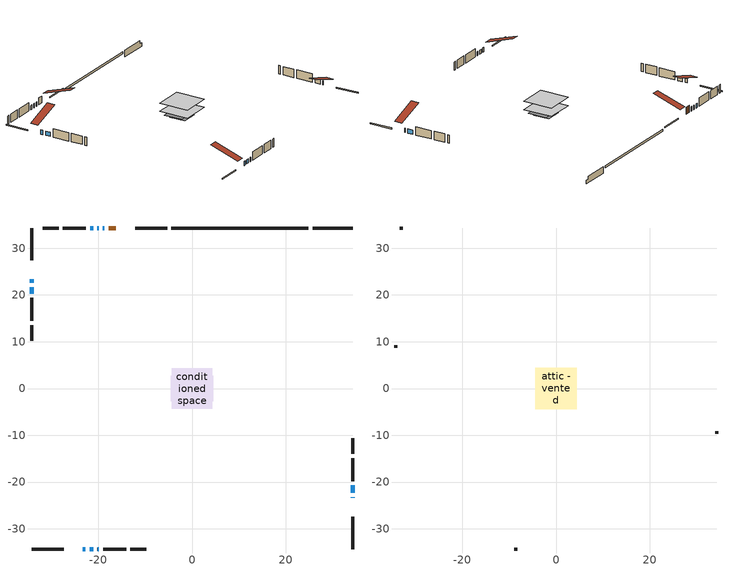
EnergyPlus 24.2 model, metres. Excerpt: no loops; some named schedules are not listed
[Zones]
conditioned space
 floor adiabatic (Floor2 construction): -3.54,-3.54 -3.54,3.54 3.54,3.54 3.54,-3.54 z0.61
 floor adiabatic (AdiabaticFloorConstruction): -4.33,-4.33 -4.33,4.33 4.33,4.33 4.33,-4.33 z0.61
 floor foundation (Slab1 construction): -2.42,-2.42 -2.42,2.42 2.42,2.42 2.42,-2.42 z-1.27
 floor foundation (Slab2 construction): -4.57,-2.75 -4.57,2.75 4.57,2.75 4.57,-2.75 z0
 wall outside (RimJoist1 construction): -5.33,34.32 -12.19,34.32 / -34.32,-34.32 -27.47,-34.32 / -34.32,34.32 -34.32,27.47 / 34.32,-34.32 34.32,-27.47 z0.61:0.91
 wall outside (AdiabaticWallConstruction 1): -16.29,34.32 -17.83,34.32 z0.61:2.64
 wall outside (AdiabaticWallConstruction): 34.32,-23.36 34.32,-23.21 / -18.76,34.32 -19.06,34.32 / -34.32,23.36 -34.32,22.63 / -34.32,21.71 -34.32,20.3 / 34.32,-22.29 34.32,-20.72 / -23.36,-34.32 -22.83,-34.32 / -21.9,-34.32 -21.14,-34.32 / -19.98,34.32 -20.24,34.32 / -21.17,34.32 -21.78,34.32 / -20.21,-34.32 -19.91,-34.32 z0.61:1.83
 wall outside (Wall1 construction): -22.71,34.32 -27.59,34.32 / -18.98,-34.32 -14.1,-34.32 / -34.32,19.37 -34.32,14.49 / 34.32,-19.79 34.32,-14.91 z0.61:3.05
 wall outside (Wall2 construction): -28.52,34.32 -31.88,34.32 / -13.17,-34.32 -9.81,-34.32 / -34.32,13.56 -34.32,10.2 / 34.32,-13.98 34.32,-10.62 z0.61:3.05
 wall foundation (FoundationWall1 construction): 25.79,34.32,-1.27 25.79,34.32,0.61 33.47,34.32,0.61 33.47,34.32,-0.23 34.32,34.32,-0.23 34.32,34.32,-1.27
 wall foundation (FoundationWall2 construction): 24.86,34.32 -4.4,34.32 z0:0.51
 window (WindowConstruction 7): 34.32,-23.36 34.32,-23.22 z0.61:1.83
 window (WindowConstruction 9): -18.76,34.32 -19.06,34.32 z0.61:1.83
 window (WindowConstruction): -34.32,23.36 -34.32,22.63 z0.61:1.83
 window (WindowConstruction 1): -34.32,21.7 -34.32,20.3 z0.61:1.83
 window (WindowConstruction 2): 34.32,-22.29 34.32,-20.72 z0.61:1.83
 window (WindowConstruction 3): -23.36,-34.32 -22.83,-34.32 z0.61:1.83
 window (WindowConstruction 4): -21.9,-34.32 -21.14,-34.32 z0.61:1.83
 window (WindowConstruction 5): -19.98,34.32 -20.24,34.32 z0.61:1.83
 window (WindowConstruction 6): -21.17,34.32 -21.78,34.32 z0.61:1.83
 window (WindowConstruction 8): -20.21,-34.32 -19.91,-34.32 z0.61:1.83
 door (Door): -16.3,34.32 -17.83,34.32 z0.61:2.64
 ceiling adiabatic (AdiabaticFloorConstruction): 4.33,-4.33 4.33,4.33 -4.33,4.33 -4.33,-4.33 z0.61
attic - vented
 floor to conditioned space (Floor1 construction Reversed): -4.39,-4.39 -4.39,4.39 4.39,4.39 4.39,-4.39 z3.05
 wall outside (Wall3 construction): -32.81,34.32 -33.4,34.32 / -8.88,-34.32 -8.3,-34.32 / -34.32,9.27 -34.32,8.68 / 34.32,-9.69 34.32,-9.11 z0.61:3.05
 roof outside (Roof1 construction): -15.37,34.32,3.05 -15.37,25.78,5.9 -13.11,25.78,5.9 -13.11,34.32,3.05; -24.29,-34.32,3.05 -24.29,-25.78,5.9 -26.54,-25.78,5.9 -26.54,-34.32,3.05; -34.32,24.29,3.05 -25.78,24.29,5.9 -25.78,26.54,5.9 -34.32,26.54,3.05; 34.32,-24.29,3.05 25.78,-24.29,5.9 25.78,-26.54,5.9 34.32,-26.54,3.05
[Building]
Building 1: Terrain=Suburbs
[Site:Location]
Saskatoon Intl AP_SK: Latitude {deg}=52.17; Longitude {deg}=-106.7; Time Zone {hr}=-6; Elevation {m}=504; Keep Site Location Information=Yes
[Site:GroundTemperature:Shallow]
-3.29371, -5.9198, -6.13011, -4.88389, 0.118965, 5.09852, 9.41553, 12.1502, 12.3826, 10.1583, 5.95142, 1.12462
[Site:WaterMainsTemperature]
Calculation Method=Schedule; Temperature Schedule=mains temperature schedule
[Material] Roughness=Rough; Thermal Absorptance=0.9
Name | Thickness {m} | Conductivity {W/m-K} | Density {kg/m3} | Specific Heat {J/kg-K} | Solar Absorptance | Visible Absorptance
asphalt or fiberglass shingles | 0.00635 | 0.162714 | 1121.4 | 1465.45 | 0.84 | 0.84
ceiling loosefill ins | 0.338667 | 0.0480833 | 16.02 | 1046.75 | 0.7 | 0.7
ceiling stud and cavity | 0.1397 | 0.126736 | 65.682 | 1177.47 | 0.7 | 0.7
concrete 4.0 in. | 0.1016 | 1.803125 | 2242.8 | 837.4 | 0.7 | 0.7
concrete 8.0 in. | 0.2032 | 1.803125 | 2242.8 | 837.4 | 0.7 | 0.7
door material | 0.04445 | 0.053851 | 512.64 | 1214.23 | 0.7 | 0.7
exterior vertical ins | 0.0457286 | 0.029427 | 32.04 | 1214.23 | 0.7 | 0.7
exterior vertical ins 1 | 0.00108814 | 0.029427 | 32.04 | 1214.23 | 0.7 | 0.7
floor covering | 0.0127 | 9.015625 | 54.468 | 1339.84 | 0.6 | 0.6
floor covering 1 | 0.0127 | 0.0433444 | 54.468 | 1339.84 | 0.6 | 0.6
floor rigid ins; wall rigid ins 1 | 0.512978 | 0.029427 | 32.04 | 1214.23 | 0.7 | 0.7
floor stud and cavity | 0.0889 | 0.220277 | 50.32683 | 1063.81 | 0.7 | 0.7
floor stud and cavity 1 | 0.1397 | 1.75129 | 37.0049 | 1207.88 | 0.7 | 0.7
furniture material conditioned space 1 | 0.1524 | 0.115458 | 640.8 | 1214.23 | 0.6 | 0.6
gypsum board | 0.0127 | 0.160291 | 801 | 837.4 | 0.6 | 0.6
gypsum board 1 | 0.0127 | 0.160291 | 801 | 837.4 | 0.7 | 0.7
osb sheathing 0.5 in. | 0.0127 | 0.115458 | 512.64 | 1214.23 | 0.7 | 0.7
osb sheathing 0.75 in. | 0.01905 | 0.115458 | 512.64 | 1214.23 | 0.7 | 0.7
rim joist stud and cavity | 0.0508 | 0.271007 | 50.32683 | 1063.81 | 0.6 | 0.6
wall rigid ins | 0.051816 | 0.029427 | 32.04 | 1214.23 | 0.7 | 0.7
wall stud and cavity | 0.1397 | 0.09204 | 139.0536 | 1170.24 | 0.7 | 0.7
wall stud and cavity 1 | 0.1397 | 0.213854 | 139.0536 | 1170.24 | 0.7 | 0.7
wall stud and cavity 2 | 0.0889 | 6.1454 | 50.32683 | 1063.81 | 0.6 | 0.6
wall stud and cavity 3 | 0.0889 | 0.380278 | 52.3479 | 1209.89 | 0.7 | 0.7
wall stud and cavity 4 | 0.0889 | 0.391764 | 83.0341 | 1211.67 | 0.7 | 0.7
wood siding | 0.0254 | 0.102417 | 544.68 | 1172.36 | 0 | 0
wood siding 1 | 0.00254 | 0.102417 | 544.68 | 1172.36 | 0 | 0
wood siding 2; wood siding 3; wood siding 4 | 0.0254 | 0.102417 | 544.68 | 1172.36 | 0.7 | 0.7
[WindowMaterial:SimpleGlazingSystem]
Name | U-Factor {W/m2-K} | Solar Heat Gain Coefficient
WindowMaterial | 2.770864 | 0.64
WindowMaterial 1 | 2.78052 | 0.67
WindowMaterial 2 | 1.26108 | 0.52
WindowMaterial 3 | 2.96619 | 0.62
WindowMaterial 4 | 2.77143 | 0.64
WindowMaterial 5 | 6.22649 | 0.49
WindowMaterial 6 | 2.95937 | 0.63
WindowMaterial 7 | 2.70727 | 0.48
WindowMaterial 8 | 5.08635 | 0.63
[Construction]
AdiabaticFloorConstruction: floor stud and cavity 1, floor rigid ins, osb sheathing 0.75 in., floor covering 1
AdiabaticWallConstruction: wood siding 3, wall rigid ins 1, wall stud and cavity 3, gypsum board
AdiabaticWallConstruction 1: wood siding 4, wall rigid ins 1, wall stud and cavity 3, gypsum board
Door: door material
Floor1 construction Reversed: gypsum board, ceiling stud and cavity, ceiling loosefill ins
Floor2 construction: floor stud and cavity, floor covering
FoundationWall1 construction: concrete 8.0 in., gypsum board 1
FoundationWall2 construction: concrete 8.0 in.
furniture construction conditioned space 1: furniture material conditioned space 1
PartitionWallConstruction: gypsum board, wall stud and cavity 4, gypsum board
RimJoist1 construction: wood siding 2, rim joist stud and cavity
Roof1 construction: asphalt or fiberglass shingles
Slab1 construction; Slab2 construction: concrete 4.0 in.
Wall1 construction: wood siding, osb sheathing 0.5 in., wall stud and cavity, gypsum board
Wall2 construction: wood siding, wall rigid ins, osb sheathing 0.5 in., wall stud and cavity 1, gypsum board
Wall3 construction: wood siding 1, wall stud and cavity 2
WindowConstruction: WindowMaterial
WindowConstruction 1: WindowMaterial 1
WindowConstruction 2: WindowMaterial 2
WindowConstruction 3: WindowMaterial 3
WindowConstruction 4: WindowMaterial 4
WindowConstruction 5: WindowMaterial 5
WindowConstruction 6: WindowMaterial 6
WindowConstruction 7: WindowMaterial 7
WindowConstruction 8; WindowConstruction 9: WindowMaterial 8
[Zone] Multiplier=1; Part of Total Floor Area=Yes
Name | Volume {m3}
attic - vented | 35.5556
conditioned space | 262.8
[Space]
Name | Zone | Volume {m3}
attic - vented 1 | attic - vented | 35.5556
conditioned space 1 | conditioned space | 262.8
[ZoneInfiltration:EffectiveLeakageArea]
infil attic - vented 1: Zone or Space=attic - vented 1; Schedule=Always On Discrete; Effective Air Leakage Area {cm2}=2637.26; Stack Coefficient=0.00036757; Wind Coefficient=1.29536e-05
[ZoneMixing]
whole house fan mix: Zone or Space=attic - vented; Schedule=Always On Continuous; Design Flow Rate Calculation Method=Flow/Zone; Design Flow Rate {m3/s}=0; Source Zone or Space=conditioned space
[SurfaceProperty:ExposedFoundationPerimeter] Exposed Perimeter Calculation Method=TotalExposedPerimeter
Name | Total Exposed Perimeter {m}
Slab1 | 8.534
Slab2 | 29.26
[InternalMass] Zone or ZoneList=conditioned space; Space or SpaceList=conditioned space 1
Name | Construction | Surface Area {m2}
furniture mass conditioned space 1 | furniture construction conditioned space 1 | 79.4975
partition wall mass | PartitionWallConstruction | 148.543
[Lights]
interior lighting: Zone or ZoneList or Space or SpaceList=conditioned space 1; Schedule=interior lighting schedule; Design Level Calculation Method=LightingLevel; Lighting Level {W}=343.2; Return Air Fraction=0; Fraction Radiant=0.6; Fraction Visible=0.2; Fraction Replaceable=1
[People]
occupants: Zone or ZoneList or Space or SpaceList=conditioned space 1; Number of People Schedule=occupants schedule; Number of People Calculation Method=People; Number of People=3; Fraction Radiant=0.314171; Sensible Heat Fraction=0.56303; Activity Level Schedule=occupants activity schedule; Carbon Dioxide Generation Rate {m3/s-W}=0; Enable ASHRAE 55 Comfort Warnings=No; Mean Radiant Temperature Calculation Type=EnclosureAveraged
[ElectricEquipment] Zone or ZoneList or Space or SpaceList=conditioned space 1; Design Level Calculation Method=EquipmentLevel
Name | Schedule | Design Level {W} | Fraction Latent | Fraction Radiant | Fraction Lost
clothes dryer | clothes dryer schedule | 140.772 | 0.015 | 0.081 | 0.85
clothes washer | clothes washer schedule | 32.1985 | 0.03 | 0.162 | 0.7
cooking range | cooking range schedule | 215.147 | 0.08 | 0.432 | 0.2
dishwasher | dishwasher schedule | 66.8632 | 0.3 | 0.18 | 0.4
fridge | fridge schedule | 72.9452 | 0 | 0.6 | 0
mech vent house fan | mech vent house fan schedule | 0 | 0 | 0 | 1
mech vent house fan cfis | mech vent house fan cfis schedule | 0 | 0 | 0 | 0
misc plug loads | misc plug loads schedule | 494.7 | 0.045 | 0.513 | 0.1
whole house fan | Always On Discrete | 0 | 0 | 0 | 1
[OtherEquipment] Zone or ZoneList or Space or SpaceList=conditioned space 1; Design Level Calculation Method=EquipmentLevel
Name | Fuel Type | Schedule | Design Level {W} | Fraction Latent | Fraction Radiant | Fraction Lost
clothes dryer 1 | Electricity | clothes dryer schedule | 0 | 0.015 | 0.081 | 0.85
cooking range 1 | Electricity | cooking range schedule | 0 | 0.08 | 0.432 | 0.2
general water use latent | None | general water use schedule | 62.594 | 1 | 0 | 0
general water use sensible | None | general water use schedule | -61.6891 | 0 | 0.6 | 0
mech vent house fan latent load | None | Always On Discrete | 0 | 1 | 0 | 0
mech vent house fan sensible load | None | Always On Discrete | 0 | 0 | 0 | 0
water heater energy adjustment1 | NaturalGas | Always On Discrete | 0.01 | 0 | 0 | 1
[ZoneInfiltration:DesignFlowRate] Zone or ZoneList or Space or SpaceList=conditioned space 1; Schedule=Always On Discrete; Design Flow Rate Calculation Method=Flow/Zone; Design Flow Rate {m3/s}=0
infil flow; natural vent flow; whole house fan flow
[AvailabilityManager:Scheduled]
furnace airloop Availability Manager: Schedule=Always On Discrete
[Foundation:Kiva] Initial Indoor Air Temperature {C}=21; Wall Depth Below Slab {m}=0.2032; Custom Block Z Position 1 {m}=0
Name | Wall Height Above Grade {m} | Custom Block Material Name 1 | Custom Block Depth 1 {m} | Custom Block X Position 1 {m}
Foundation Kiva 1 | 0.609996 | exterior vertical ins | 1.88001 | 0.2159
Foundation Kiva 2 | 0.509991 | exterior vertical ins 1 | 0.509991 | 0.2032
[Foundation:Kiva:Settings]
Soil Conductivity {W/m-K}=0.849921; Soil Density {kg/m3}=1842.3; Soil Specific Heat {J/kg-K}=418.7; Ground Solar Absorptivity=0.9; Ground Thermal Absorptivity=0.9; Ground Surface Roughness {m}=0.03; Far-Field Width {m}=40; Deep-Ground Boundary Condition=ZeroFlux; Deep-Ground Depth {m}=40; Minimum Cell Dimension {m}=0.2; Maximum Cell Growth Coefficient=3; Simulation Timestep=Timestep
[Exterior:Lights]
exterior lighting: Schedule=exterior lighting schedule; Design Level {W}=75.6
[EnergyManagementSystem:GlobalVariable]
furnace_airloop_Fan_RTF
infil_program_Qfan
infil_program_Qinf
natural_vent_program_Qnv
natural_vent_program_Qwhf
[EnergyManagementSystem:Sensor]
Name | Output:Variable or Output:Meter Index Key | Output:Variable or Output:Meter
airflow_gain | infil flow | Infiltration Sensible Heat Gain Energy
airflow_gain_1 | natural vent flow | Infiltration Sensible Heat Gain Energy
airflow_gain_2 | whole house fan flow | Infiltration Sensible Heat Gain Energy
airflow_loss | infil flow | Infiltration Sensible Heat Loss Energy
airflow_loss_1 | natural vent flow | Infiltration Sensible Heat Loss Energy
airflow_loss_2 | whole house fan flow | Infiltration Sensible Heat Loss Energy
clg_load_cond |  | Cooling:EnergyTransfer:Zone:CONDITIONED SPACE
clg_sp_s; clg_sp_s_1 | cooling setpoint | Schedule Value
clothes_dryer_exhaust_0_sch_s | clothes dryer exhaust 0 schedule | Schedule Value
cool_season | cooling season schedule | Schedule Value
htg_load_cond |  | Heating:EnergyTransfer:Zone:CONDITIONED SPACE
htg_sp_s; htg_sp_s_1 | heating setpoint | Schedule Value
ig_ee_conv | clothes dryer | Electric Equipment Convective Heating Energy
ig_ee_conv_2 | cooking range | Electric Equipment Convective Heating Energy
ig_ee_conv_4 | fridge | Electric Equipment Convective Heating Energy
ig_ee_conv_5 | misc plug loads | Electric Equipment Convective Heating Energy
ig_ee_conv_6 | whole house fan | Electric Equipment Convective Heating Energy
ig_ee_rad | clothes dryer | Electric Equipment Radiant Heating Energy
ig_ee_rad_2 | cooking range | Electric Equipment Radiant Heating Energy
ig_ee_rad_4 | fridge | Electric Equipment Radiant Heating Energy
ig_ee_rad_5 | misc plug loads | Electric Equipment Radiant Heating Energy
ig_ee_rad_6 | whole house fan | Electric Equipment Radiant Heating Energy
ig_lgt_conv | interior lighting | Lights Convective Heating Energy
ig_lgt_rad | interior lighting | Lights Radiant Heating Energy
ig_lgt_vis | interior lighting | Lights Visible Radiation Heating Energy
ig_oe_conv | clothes dryer 1 | Other Equipment Convective Heating Energy
ig_oe_conv_1 | cooking range 1 | Other Equipment Convective Heating Energy
ig_oe_conv_2 | general water use latent | Other Equipment Convective Heating Energy
ig_oe_conv_3 | general water use sensible | Other Equipment Convective Heating Energy
ig_oe_conv_4 | water heater energy adjustment1 | Other Equipment Convective Heating Energy
ig_oe_rad | clothes dryer 1 | Other Equipment Radiant Heating Energy
ig_oe_rad_1 | cooking range 1 | Other Equipment Radiant Heating Energy
ig_oe_rad_2 | general water use latent | Other Equipment Radiant Heating Energy
ig_oe_rad_3 | general water use sensible | Other Equipment Radiant Heating Energy
ig_oe_rad_4 | water heater energy adjustment1 | Other Equipment Radiant Heating Energy
ig_ppl_conv | occupants | People Convective Heating Energy
ig_ppl_rad | occupants | People Radiant Heating Energy
im_conv | furniture mass conditioned space 1 | Surface Inside Face Convection Heat Gain Energy
im_conv_1 | partition wall mass | Surface Inside Face Convection Heat Gain Energy
im_ig | furniture mass conditioned space 1 | Surface Inside Face Internal Gains Radiation Heat Gain Energy
im_ig_1 | partition wall mass | Surface Inside Face Internal Gains Radiation Heat Gain Energy
im_lgt | furniture mass conditioned space 1 | Surface Inside Face Lights Radiation Heat Gain Energy
im_lgt_1 | partition wall mass | Surface Inside Face Lights Radiation Heat Gain Energy
im_sol | furniture mass conditioned space 1 | Surface Inside Face Solar Radiation Heat Gain Energy
im_sol_1 | partition wall mass | Surface Inside Face Solar Radiation Heat Gain Energy
im_surf | furniture mass conditioned space 1 | Surface Inside Face Net Surface Thermal Radiation Heat Gain Energy
im_surf_1 | partition wall mass | Surface Inside Face Net Surface Thermal Radiation Heat Gain Energy
mv_conv | mech vent house fan | Electric Equipment Convective Heating Energy
mv_conv_1 | mech vent house fan cfis | Electric Equipment Convective Heating Energy
mv_conv_2 | mech vent house fan latent load | Other Equipment Convective Heating Energy
mv_conv_3 | mech vent house fan sensible load | Other Equipment Convective Heating Energy
mv_rad | mech vent house fan | Electric Equipment Radiant Heating Energy
mv_rad_1 | mech vent house fan cfis | Electric Equipment Radiant Heating Energy
mv_rad_2 | mech vent house fan latent load | Other Equipment Radiant Heating Energy
mv_rad_3 | mech vent house fan sensible load | Other Equipment Radiant Heating Energy
natural_vent_s | natural vent schedule | Schedule Value
out_pb_s |  | Site Outdoor Air Barometric Pressure
out_wt_s |  | Site Outdoor Air Humidity Ratio
site_vw_s |  | Site Wind Speed
ss_back_out | Window1 | Surface Window Shortwave from Zone Back Out Window Heat Transfer Rate
ss_back_out_1 | Window10 | Surface Window Shortwave from Zone Back Out Window Heat Transfer Rate
ss_back_out_2 | Window2 | Surface Window Shortwave from Zone Back Out Window Heat Transfer Rate
ss_back_out_3 | Window3 | Surface Window Shortwave from Zone Back Out Window Heat Transfer Rate
ss_back_out_4 | Window4 | Surface Window Shortwave from Zone Back Out Window Heat Transfer Rate
ss_back_out_5 | Window5 | Surface Window Shortwave from Zone Back Out Window Heat Transfer Rate
ss_back_out_6 | Window6 | Surface Window Shortwave from Zone Back Out Window Heat Transfer Rate
ss_back_out_7 | Window7 | Surface Window Shortwave from Zone Back Out Window Heat Transfer Rate
ss_back_out_8 | Window8 | Surface Window Shortwave from Zone Back Out Window Heat Transfer Rate
ss_back_out_9 | Window9 | Surface Window Shortwave from Zone Back Out Window Heat Transfer Rate
ss_conv | Door1 | Surface Inside Face Convection Heat Gain Energy
ss_conv_1 | Window1 | Surface Inside Face Convection Heat Gain Energy
ss_conv_10 | Window9 | Surface Inside Face Convection Heat Gain Energy
ss_conv_2 | Window10 | Surface Inside Face Convection Heat Gain Energy
ss_conv_3 | Window2 | Surface Inside Face Convection Heat Gain Energy
ss_conv_4 | Window3 | Surface Inside Face Convection Heat Gain Energy
ss_conv_5 | Window4 | Surface Inside Face Convection Heat Gain Energy
ss_conv_6 | Window5 | Surface Inside Face Convection Heat Gain Energy
ss_conv_7 | Window6 | Surface Inside Face Convection Heat Gain Energy
ss_conv_8 | Window7 | Surface Inside Face Convection Heat Gain Energy
ss_conv_9 | Window8 | Surface Inside Face Convection Heat Gain Energy
ss_ig | Door1 | Surface Inside Face Internal Gains Radiation Heat Gain Energy
ss_ig_1 | Window1 | Surface Inside Face Internal Gains Radiation Heat Gain Energy
ss_ig_10 | Window9 | Surface Inside Face Internal Gains Radiation Heat Gain Energy
ss_ig_2 | Window10 | Surface Inside Face Internal Gains Radiation Heat Gain Energy
ss_ig_3 | Window2 | Surface Inside Face Internal Gains Radiation Heat Gain Energy
ss_ig_4 | Window3 | Surface Inside Face Internal Gains Radiation Heat Gain Energy
ss_ig_5 | Window4 | Surface Inside Face Internal Gains Radiation Heat Gain Energy
ss_ig_6 | Window5 | Surface Inside Face Internal Gains Radiation Heat Gain Energy
ss_ig_7 | Window6 | Surface Inside Face Internal Gains Radiation Heat Gain Energy
ss_ig_8 | Window7 | Surface Inside Face Internal Gains Radiation Heat Gain Energy
ss_ig_9 | Window8 | Surface Inside Face Internal Gains Radiation Heat Gain Energy
ss_lgt | Door1 | Surface Inside Face Lights Radiation Heat Gain Energy
ss_sol | Door1 | Surface Inside Face Solar Radiation Heat Gain Energy
ss_surf | Door1 | Surface Inside Face Net Surface Thermal Radiation Heat Gain Energy
ss_surf_1 | Window1 | Surface Inside Face Net Surface Thermal Radiation Heat Gain Energy
ss_surf_10 | Window9 | Surface Inside Face Net Surface Thermal Radiation Heat Gain Energy
ss_surf_2 | Window10 | Surface Inside Face Net Surface Thermal Radiation Heat Gain Energy
ss_surf_3 | Window2 | Surface Inside Face Net Surface Thermal Radiation Heat Gain Energy
ss_surf_4 | Window3 | Surface Inside Face Net Surface Thermal Radiation Heat Gain Energy
ss_surf_5 | Window4 | Surface Inside Face Net Surface Thermal Radiation Heat Gain Energy
ss_surf_6 | Window5 | Surface Inside Face Net Surface Thermal Radiation Heat Gain Energy
ss_surf_7 | Window6 | Surface Inside Face Net Surface Thermal Radiation Heat Gain Energy
ss_surf_8 | Window7 | Surface Inside Face Net Surface Thermal Radiation Heat Gain Energy
ss_surf_9 | Window8 | Surface Inside Face Net Surface Thermal Radiation Heat Gain Energy
ss_trans_in | Window1 | Surface Window Transmitted Solar Radiation Rate
ss_trans_in_1 | Window10 | Surface Window Transmitted Solar Radiation Rate
ss_trans_in_2 | Window2 | Surface Window Transmitted Solar Radiation Rate
ss_trans_in_3 | Window3 | Surface Window Transmitted Solar Radiation Rate
ss_trans_in_4 | Window4 | Surface Window Transmitted Solar Radiation Rate
ss_trans_in_5 | Window5 | Surface Window Transmitted Solar Radiation Rate
ss_trans_in_6 | Window6 | Surface Window Transmitted Solar Radiation Rate
ss_trans_in_7 | Window7 | Surface Window Transmitted Solar Radiation Rate
ss_trans_in_8 | Window8 | Surface Window Transmitted Solar Radiation Rate
ss_trans_in_9 | Window9 | Surface Window Transmitted Solar Radiation Rate
ss_trans_out | Window1 | Surface Inside Face Initial Transmitted Diffuse Transmitted Out Window Solar Radiation Rate
ss_trans_out_1 | Window10 | Surface Inside Face Initial Transmitted Diffuse Transmitted Out Window Solar Radiation Rate
ss_trans_out_2 | Window2 | Surface Inside Face Initial Transmitted Diffuse Transmitted Out Window Solar Radiation Rate
ss_trans_out_3 | Window3 | Surface Inside Face Initial Transmitted Diffuse Transmitted Out Window Solar Radiation Rate
ss_trans_out_4 | Window4 | Surface Inside Face Initial Transmitted Diffuse Transmitted Out Window Solar Radiation Rate
ss_trans_out_5 | Window5 | Surface Inside Face Initial Transmitted Diffuse Transmitted Out Window Solar Radiation Rate
ss_trans_out_6 | Window6 | Surface Inside Face Initial Transmitted Diffuse Transmitted Out Window Solar Radiation Rate
ss_trans_out_7 | Window7 | Surface Inside Face Initial Transmitted Diffuse Transmitted Out Window Solar Radiation Rate
ss_trans_out_8 | Window8 | Surface Inside Face Initial Transmitted Diffuse Transmitted Out Window Solar Radiation Rate
ss_trans_out_9 | Window9 | Surface Inside Face Initial Transmitted Diffuse Transmitted Out Window Solar Radiation Rate
s_conv | Floor1 | Surface Inside Face Convection Heat Gain Energy
s_conv_1 | Floor2 | Surface Inside Face Convection Heat Gain Energy
s_conv_10 | Slab1 | Surface Inside Face Convection Heat Gain Energy
s_conv_11 | Slab2 | Surface Inside Face Convection Heat Gain Energy
s_conv_12 | Wall1:0 | Surface Inside Face Convection Heat Gain Energy
s_conv_13 | Wall1:180 | Surface Inside Face Convection Heat Gain Energy
s_conv_14 | Wall1:270 | Surface Inside Face Convection Heat Gain Energy
s_conv_15 | Wall1:90 | Surface Inside Face Convection Heat Gain Energy
s_conv_16 | Wall2:0 | Surface Inside Face Convection Heat Gain Energy
s_conv_17 | Wall2:180 | Surface Inside Face Convection Heat Gain Energy
s_conv_18 | Wall2:270 | Surface Inside Face Convection Heat Gain Energy
s_conv_19 | Wall2:90 | Surface Inside Face Convection Heat Gain Energy
s_conv_2 | FoundationWall1 | Surface Inside Face Convection Heat Gain Energy
s_conv_3 | FoundationWall2 | Surface Inside Face Convection Heat Gain Energy
s_conv_4 | inferred conditioned ceiling | Surface Inside Face Convection Heat Gain Energy
s_conv_5 | inferred conditioned floor | Surface Inside Face Convection Heat Gain Energy
s_conv_6 | RimJoist1:0 | Surface Inside Face Convection Heat Gain Energy
s_conv_7 | RimJoist1:180 | Surface Inside Face Convection Heat Gain Energy
s_conv_8 | RimJoist1:270 | Surface Inside Face Convection Heat Gain Energy
s_conv_9 | RimJoist1:90 | Surface Inside Face Convection Heat Gain Energy
s_ig | Floor1 | Surface Inside Face Internal Gains Radiation Heat Gain Energy
s_ig_1 | Floor2 | Surface Inside Face Internal Gains Radiation Heat Gain Energy
s_ig_10 | Slab1 | Surface Inside Face Internal Gains Radiation Heat Gain Energy
s_ig_11 | Slab2 | Surface Inside Face Internal Gains Radiation Heat Gain Energy
s_ig_12 | Wall1:0 | Surface Inside Face Internal Gains Radiation Heat Gain Energy
s_ig_13 | Wall1:180 | Surface Inside Face Internal Gains Radiation Heat Gain Energy
s_ig_14 | Wall1:270 | Surface Inside Face Internal Gains Radiation Heat Gain Energy
s_ig_15 | Wall1:90 | Surface Inside Face Internal Gains Radiation Heat Gain Energy
s_ig_16 | Wall2:0 | Surface Inside Face Internal Gains Radiation Heat Gain Energy
s_ig_17 | Wall2:180 | Surface Inside Face Internal Gains Radiation Heat Gain Energy
s_ig_18 | Wall2:270 | Surface Inside Face Internal Gains Radiation Heat Gain Energy
s_ig_19 | Wall2:90 | Surface Inside Face Internal Gains Radiation Heat Gain Energy
s_ig_2 | FoundationWall1 | Surface Inside Face Internal Gains Radiation Heat Gain Energy
s_ig_3 | FoundationWall2 | Surface Inside Face Internal Gains Radiation Heat Gain Energy
s_ig_4 | inferred conditioned ceiling | Surface Inside Face Internal Gains Radiation Heat Gain Energy
s_ig_5 | inferred conditioned floor | Surface Inside Face Internal Gains Radiation Heat Gain Energy
s_ig_6 | RimJoist1:0 | Surface Inside Face Internal Gains Radiation Heat Gain Energy
s_ig_7 | RimJoist1:180 | Surface Inside Face Internal Gains Radiation Heat Gain Energy
s_ig_8 | RimJoist1:270 | Surface Inside Face Internal Gains Radiation Heat Gain Energy
